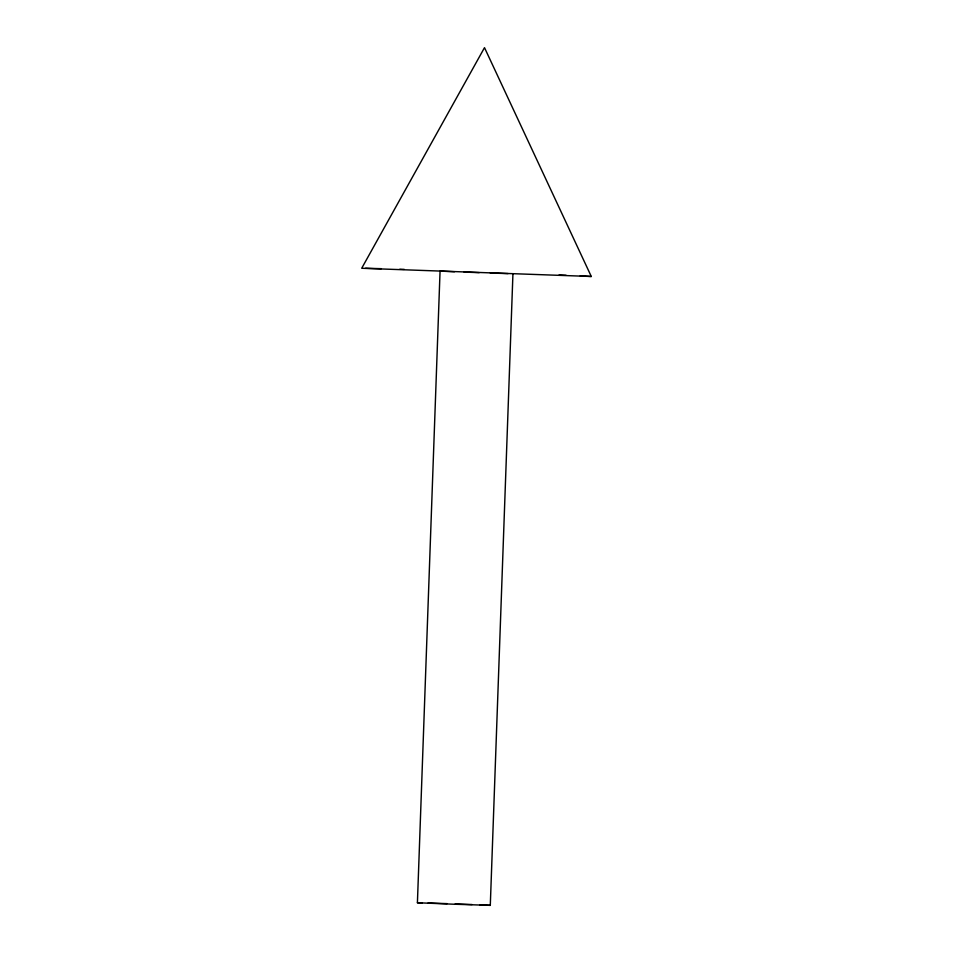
<?xml version="1.0" encoding="UTF-8"?>
<svg xmlns="http://www.w3.org/2000/svg" width="953" height="953" viewBox="0 0 953 953"><rect width="100%" height="100%" fill="white"/><g stroke="black" fill="none" stroke-linecap="round" stroke-linejoin="round"><path stroke-width="1.43" d="M512.94 273.69L490.295 905.35L453.854 904.218L417.414 902.741L440.06 271.069M591.289 276.489L361.711 268.258L484.505 47.65L591.289 276.489L580.222 275.87M417.414 902.741L422.298 902.825M365.618 268.258L381.295 268.675M508.056 273.594L490.318 273.034M399.795 269.234L404.251 269.377M428.088 903.003L447.124 903.635M479.192 272.641L464.135 272.093M455.2 903.92L472.08 904.552M454.498 271.724L441.299 271.164M559.077 274.964L566.094 275.262M479.621 904.85L490.295 905.35"/></g></svg>
